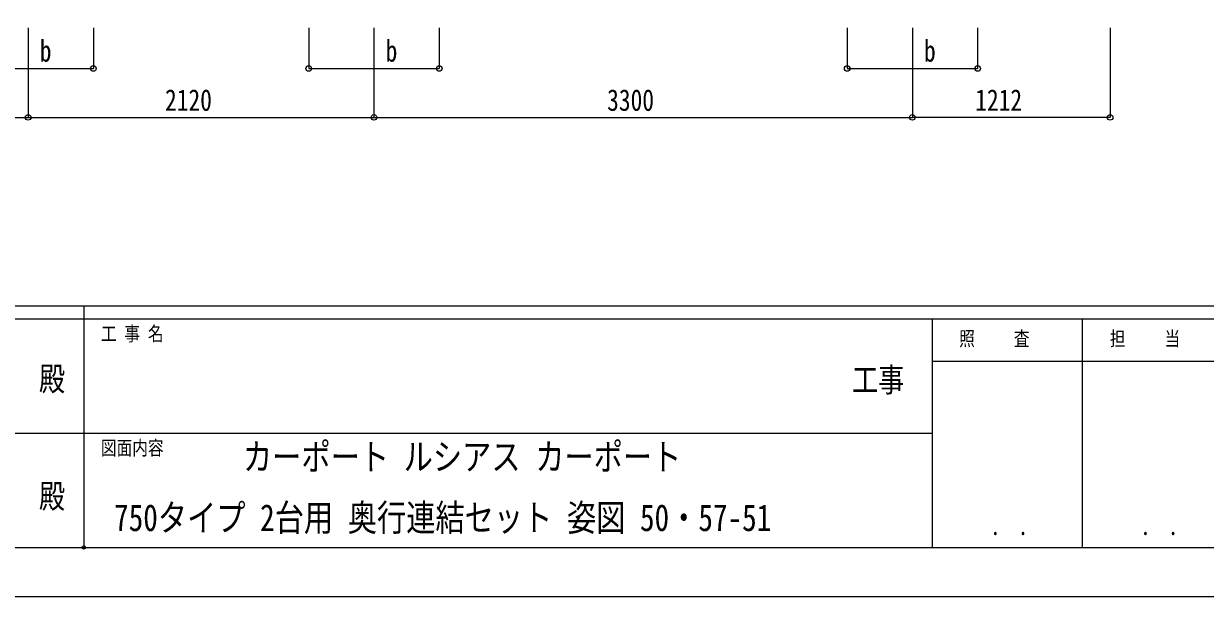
# Model space of a CAD drawing. Units: millimetres, scale not verified. Extents: x -16820 to 16820, y -11880 to 11880.
# Drawn here: x -389 to 6855, y -11880 to -8368 of the extents above; entities that cross this region are included whole.
import ezdxf
from ezdxf.enums import TextEntityAlignment as Align

# ---------------------------------------------------------------- set-up
doc = ezdxf.new("R2010")
doc.units = ezdxf.units.MM
doc.header["$LTSCALE"] = 40
doc.header["$PDMODE"] = 32
doc.header["$PDSIZE"] = 20
for name, color, linetype in [('0-2_USER1', 3, 'Continuous'), ('0-6_YKK_D', 6, 'Continuous'), ('0-7_YKK_ZWAK', 7, 'Continuous')]:
    doc.layers.add(name, color=color, linetype=linetype)
doc.styles.add('ＭＳ ゴシック', font='')
doc.styles.get('ＭＳ ゴシック').set_extended_font_data('MS Gothic')

msp = doc.modelspace()

# ---------------------------------------------------------------- linework, layer by layer
at = {"layer": '0-6_YKK_D'}
for p, q in [((-361.3, -8393.43), (-361.3, -8944.43)), ((-361.3, -8393.43), (-361.3, -8944.43)), ((38.7, -8393.43), (38.7, -8644.43)), ((1358.7, -8393.43), (1358.7, -8644.43)), ((1758.6, -8393.43), (1758.6, -8944.43)), ((1758.6, -8393.43), (1758.6, -8944.43)), ((2158.7, -8393.43), (2158.7, -8644.43)), ((4658.7, -8393.43), (4658.7, -8644.43)), ((5058.6, -8393.43), (5058.6, -8944.43)), ((5058.6, -8393.43), (5058.6, -8944.43)), ((5458.7, -8393.43), (5458.7, -8644.43)), ((6270.7, -8393.43), (6270.7, -8944.43)), ((-761.3, -8643.43), (38.7, -8643.43)), ((1358.7, -8643.43), (2158.7, -8643.43)), ((4658.7, -8643.43), (5458.7, -8643.43)), ((-3261.3, -8943.43), (-361.3, -8943.43)), ((-361.3, -8943.43), (1758.6, -8943.43)), ((1758.6, -8943.43), (5058.6, -8943.43)), ((6270.7, -8943.43), (5058.6, -8943.43))]:
    msp.add_line(p, q, dxfattribs=at)
for centre in [(38.7, -8643.43), (1358.7, -8643.43), (2158.7, -8643.43), (4658.7, -8643.43), (5458.7, -8643.43), (-361.3, -8943.43), (-361.3, -8943.43), (1758.6, -8943.43), (1758.6, -8943.43), (5058.6, -8943.43), (5058.6, -8943.43), (6270.7, -8943.43)]:
    msp.add_circle(centre, 17, dxfattribs=at)
at = {"layer": '0-7_YKK_ZWAK'}
for p, q in [((15580.08, -10100), (-15619.92, -10100)), ((-19.92, -10100), (-19.92, -11580)), ((-19.92, -10180), (-5219.92, -10180)), ((5180.08, -10180), (-19.92, -10180)), ((6100.08, -10180), (6100.08, -11580)), ((7940.08, -10440), (5180.08, -10440)), ((-5189.92, -10880), (-19.92, -10880)), ((-19.92, -10880), (5180.08, -10880)), ((-5219.92, -11580), (-19.92, -11580)), ((-19.92, -11580), (5180.08, -11580)), ((5180.08, -11580), (7940.08, -11580))]:
    msp.add_line(p, q, dxfattribs=at)
msp.add_lwpolyline([(-16820, -11880), (16820, -11880), (16820, 11880), (-16820, 11880)], close=True, dxfattribs=at)
msp.add_lwpolyline([(7940.08, -10180), (5180.08, -10180), (5180.08, -11580)], dxfattribs=at)
msp.add_point((-19.92, -11580), dxfattribs=at)

# ---------------------------------------------------------------- texts
at = {"layer": '0-2_USER1', "style": 'ＭＳ ゴシック', "width": 0.8}
for s, p in [('カーポート ルシアス カーポート', (955.33, -11155.33)), ('750タイプ 2台用 奥行連結セット 姿図 50・57-51', (165.66, -11528.67))]:
    msp.add_text(s, height=164.2, dxfattribs=at).set_placement(p, align=Align.BOTTOM_LEFT)
at = {"layer": '0-6_YKK_D', "style": 'ＭＳ ゴシック', "width": 0.8}
for s, p in [('b', (-289.79, -8641.2)), ('b', (1830.21, -8641.2)), ('b', (5130.21, -8641.2)), ('2120', (477.85, -8942.63)), ('3300', (3187.8, -8942.63)), ('1212', (5443.85, -8942.63))]:
    msp.add_text(s, height=132, dxfattribs=at).set_placement(p, align=Align.BOTTOM_LEFT)
at = {"layer": '0-7_YKK_ZWAK', "style": 'ＭＳ ゴシック', "width": 0.8}
for s, height, p in [('工 事 名', 87.98, (85.08, -10340)), ('照     査', 87.98, (5345.68, -10370)), ('担     当', 87.98, (6268.88, -10370)), ('殿', 146.6, (-294.67, -10663.33)), ('工事', 146.6, (4689.33, -10669.86)), ('図面内容', 87.98, (85.08, -11040)), ('殿', 146.6, (-294.67, -11383.33)), ('． ．', 103.7, (5540, -11537.41)), ('． ．', 103.7, (6460, -11537.41))]:
    msp.add_text(s, height=height, dxfattribs=at).set_placement(p, align=Align.BOTTOM_LEFT)

doc.saveas('drawing.dxf')
